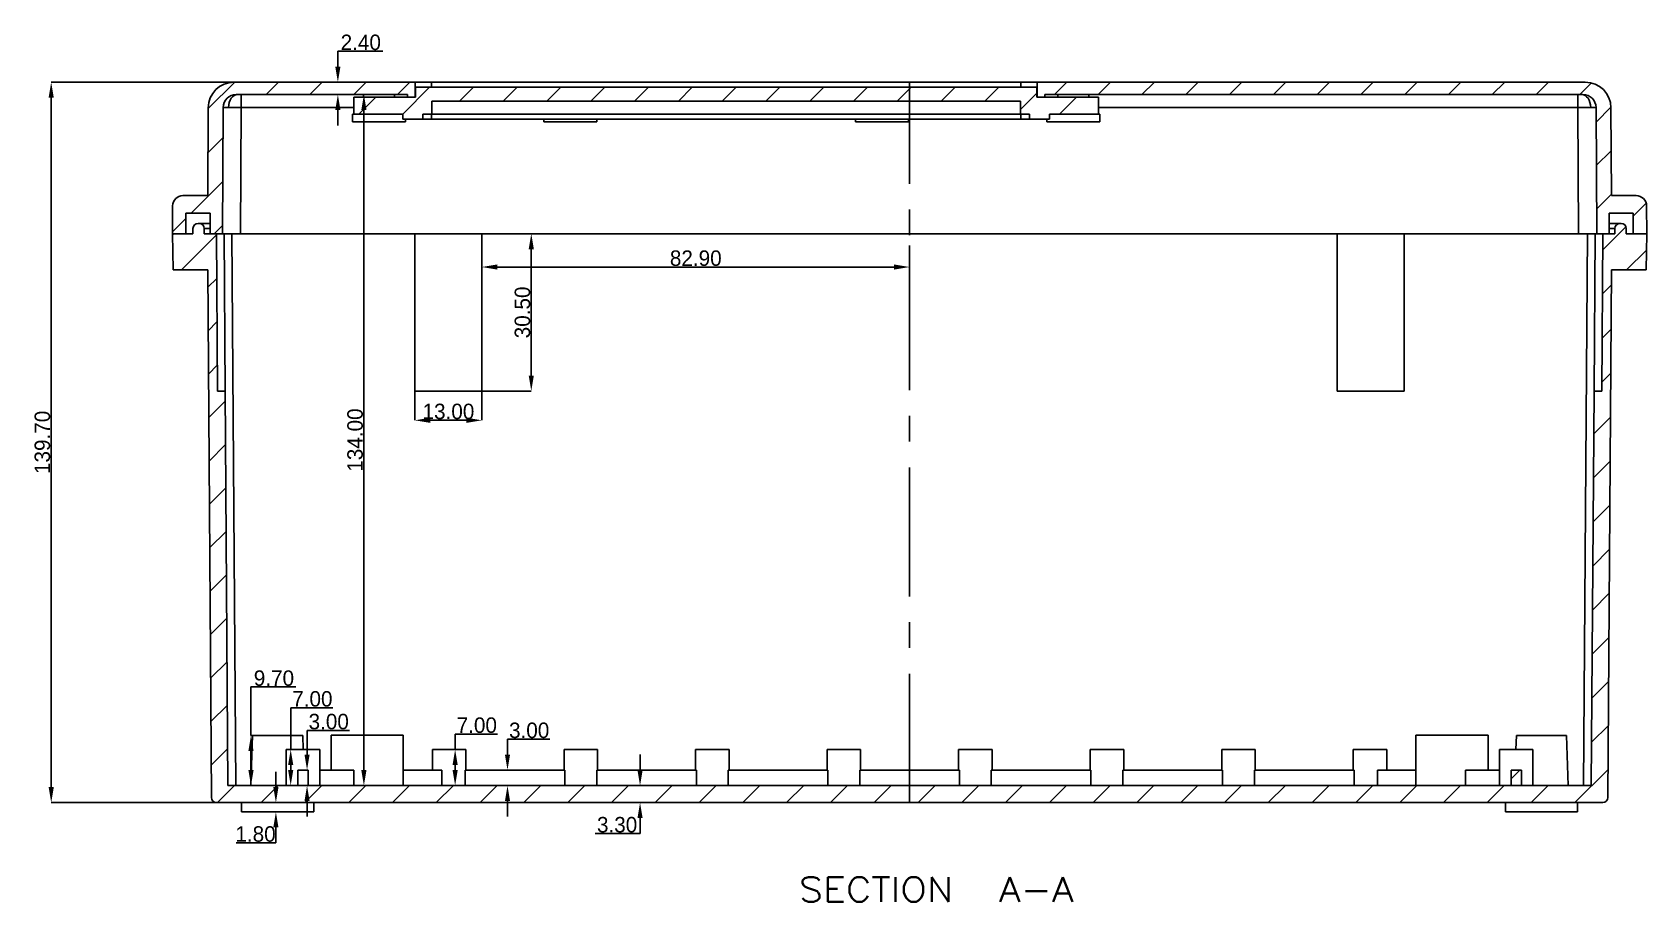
# Model space of a CAD drawing. Header units: inches. Extents: x 231 to 1236, y 43 to 508.
# Drawn here: x 553.6 to 866.6, y 72.8 to 241.4 of the extents above; entities that cross this region are included whole.
import ezdxf

# ---------------------------------------------------------------- set-up
doc = ezdxf.new("R2010")
doc.units = ezdxf.units.IN
doc.header["$MEASUREMENT"] = 0
doc.linetypes.add('CENTER', pattern=[2, 1.25, -0.25, 0.25, -0.25])
for name, color, linetype in [('1', 7, 'Continuous'), ('图层1', 10, 'CENTER'), ('尺寸线', 80, 'Continuous')]:
    doc.layers.add(name, color=color, linetype=linetype)
doc.styles.add('blockfont', font='simplex.shx', dxfattribs={"bigfont": 'bigfont'})
doc.dimstyles.get("Standard").update_dxf_attribs({"dimtxt": 3, "dimasz": 3, "dimexe": 0, "dimexo": 0, "dimgap": 0.2, "dimtad": 1, "dimtoh": 1, "dimzin": 0, "dimdsep": 46, "dimtxsty": 'Standard', "dimcen": 0, "dimadec": 0, "dimazin": 0, "dimtfac": 1, "dimtofl": 0, "dimtmove": 0, "dimatfit": 3, "dimfxl": 1, "dimtolj": 1, "dimtzin": 0, "dimarcsym": 2})

# ---------------------------------------------------------------- blocks, each defined once
blk = doc.blocks.new('*D18')
at = {"layer": 'Defpoints', "color": 0}
for p in [(598.53, 231.71), (557.31, 92.01), (596.8, 92.01)]:
    blk.add_point(p, dxfattribs=at)
at = {"layer": '尺寸线', "color": 0, "lineweight": -2}
for p, q in [((598.53, 231.71), (557.31, 231.71)), ((557.31, 228.71), (557.31, 95.01)), ((596.8, 92.01), (557.31, 92.01))]:
    blk.add_line(p, q, dxfattribs=at)
at = {"layer": '尺寸线', "color": 0}
for points in [[(556.81, 228.71), (557.81, 228.71), (557.31, 231.71)], [(556.81, 95.01), (557.81, 95.01), (557.31, 92.01)]]:
    blk.add_solid(points, dxfattribs=at)
at = {"layer": '尺寸线', "color": 0, "insert": (555.61, 161.86), "char_height": 3, "attachment_point": 5, "rotation": 90}
blk.add_mtext('\\A1;139.70', dxfattribs=at)
blk = doc.blocks.new('*D19')
at = {"layer": 'Defpoints', "color": 0}
for p in [(601.1, 92.01), (600.87, 90.21), (601.1, 90.21)]:
    blk.add_point(p, dxfattribs=at)
at = {"layer": '尺寸线', "color": 0, "lineweight": -2}
for p, q in [((600.87, 95.01), (600.87, 98.01)), ((601.1, 92.01), (600.87, 92.01)), ((601.1, 90.21), (600.87, 90.21)), ((600.87, 87.21), (600.87, 84.21)), ((600.87, 84.21), (593.17, 84.21))]:
    blk.add_line(p, q, dxfattribs=at)
at = {"layer": '尺寸线', "color": 0}
for points in [[(600.37, 95.01), (601.37, 95.01), (600.87, 92.01)], [(600.37, 87.21), (601.37, 87.21), (600.87, 90.21)]]:
    blk.add_solid(points, dxfattribs=at)
at = {"layer": '尺寸线', "color": 0, "insert": (596.92, 85.91), "char_height": 3, "attachment_point": 5}
blk.add_mtext('\\A1;1.80', dxfattribs=at)
blk = doc.blocks.new('*D20')
at = {"layer": 'Defpoints', "color": 0}
for p in [(596.04, 105.01), (598.35, 105.01), (598.35, 95.31)]:
    blk.add_point(p, dxfattribs=at)
at = {"layer": '尺寸线', "color": 0, "lineweight": -2}
for p, q in [((596.04, 105.01), (596.04, 114.43)), ((596.04, 114.43), (604.74, 114.43)), ((598.35, 105.01), (596.04, 105.01)), ((596.04, 98.31), (596.04, 102.01)), ((598.35, 95.31), (596.04, 95.31))]:
    blk.add_line(p, q, dxfattribs=at)
at = {"layer": '尺寸线', "color": 0}
for points in [[(595.54, 102.01), (596.54, 102.01), (596.04, 105.01)], [(595.54, 98.31), (596.54, 98.31), (596.04, 95.31)]]:
    blk.add_solid(points, dxfattribs=at)
at = {"layer": '尺寸线', "color": 0, "insert": (600.49, 116.13), "char_height": 3, "attachment_point": 5}
blk.add_mtext('\\A1;9.70', dxfattribs=at)
blk = doc.blocks.new('*D21')
at = {"layer": 'Defpoints', "color": 0}
for p in [(603.74, 102.31), (604.03, 102.31), (604.03, 95.31)]:
    blk.add_point(p, dxfattribs=at)
at = {"layer": '尺寸线', "color": 0, "lineweight": -2}
for p, q in [((603.74, 102.31), (603.74, 110.41)), ((603.74, 110.41), (611.94, 110.41)), ((604.03, 102.31), (603.74, 102.31)), ((603.74, 98.31), (603.74, 99.31)), ((604.03, 95.31), (603.74, 95.31))]:
    blk.add_line(p, q, dxfattribs=at)
at = {"layer": '尺寸线', "color": 0}
for points in [[(603.24, 99.31), (604.24, 99.31), (603.74, 102.31)], [(603.24, 98.31), (604.24, 98.31), (603.74, 95.31)]]:
    blk.add_solid(points, dxfattribs=at)
at = {"layer": '尺寸线', "color": 0, "insert": (607.94, 112.11), "char_height": 3, "attachment_point": 5}
blk.add_mtext('\\A1;7.00', dxfattribs=at)
blk = doc.blocks.new('*D22')
at = {"layer": 'Defpoints', "color": 0}
for p in [(606.12, 98.31), (606.91, 98.31), (606.12, 95.31)]:
    blk.add_point(p, dxfattribs=at)
at = {"layer": '尺寸线', "color": 0, "lineweight": -2}
for p, q in [((606.91, 101.31), (606.91, 106.01)), ((606.91, 106.01), (615.11, 106.01)), ((606.12, 98.31), (606.91, 98.31)), ((606.12, 95.31), (606.91, 95.31)), ((606.91, 92.31), (606.91, 89.31))]:
    blk.add_line(p, q, dxfattribs=at)
at = {"layer": '尺寸线', "color": 0}
for points in [[(606.41, 101.31), (607.41, 101.31), (606.91, 98.31)], [(606.41, 92.31), (607.41, 92.31), (606.91, 95.31)]]:
    blk.add_solid(points, dxfattribs=at)
at = {"layer": '尺寸线', "color": 0, "insert": (611.11, 107.71), "char_height": 3, "attachment_point": 5}
blk.add_mtext('\\A1;3.00', dxfattribs=at)
blk = doc.blocks.new('*D24')
at = {"layer": 'Defpoints', "color": 0}
for p in [(645.77, 98.31), (646.5, 98.31), (646.5, 95.31)]:
    blk.add_point(p, dxfattribs=at)
at = {"layer": '尺寸线', "color": 0, "lineweight": -2}
for p, q in [((645.77, 101.31), (645.77, 104.31)), ((645.77, 104.31), (653.97, 104.31)), ((646.5, 98.31), (645.77, 98.31)), ((646.5, 95.31), (645.77, 95.31)), ((645.77, 92.31), (645.77, 89.31))]:
    blk.add_line(p, q, dxfattribs=at)
at = {"layer": '尺寸线', "color": 0}
for points in [[(645.27, 101.31), (646.27, 101.31), (645.77, 98.31)], [(645.27, 92.31), (646.27, 92.31), (645.77, 95.31)]]:
    blk.add_solid(points, dxfattribs=at)
at = {"layer": '尺寸线', "color": 0, "insert": (649.97, 106.01), "char_height": 3, "attachment_point": 5}
blk.add_mtext('\\A1;3.00', dxfattribs=at)
blk = doc.blocks.new('*D25')
at = {"layer": 'Defpoints', "color": 0}
for p in [(635.27, 102.31), (635.62, 102.31), (635.27, 95.31)]:
    blk.add_point(p, dxfattribs=at)
at = {"layer": '尺寸线', "color": 0, "lineweight": -2}
for p, q in [((635.62, 102.31), (635.62, 105.31)), ((635.62, 105.31), (643.82, 105.31)), ((635.27, 102.31), (635.62, 102.31)), ((635.62, 98.31), (635.62, 99.31)), ((635.27, 95.31), (635.62, 95.31))]:
    blk.add_line(p, q, dxfattribs=at)
at = {"layer": '尺寸线', "color": 0}
for points in [[(635.12, 99.31), (636.12, 99.31), (635.62, 102.31)], [(635.12, 98.31), (636.12, 98.31), (635.62, 95.31)]]:
    blk.add_solid(points, dxfattribs=at)
at = {"layer": '尺寸线', "color": 0, "insert": (639.82, 107.01), "char_height": 3, "attachment_point": 5}
blk.add_mtext('\\A1;7.00', dxfattribs=at)
blk = doc.blocks.new('*D57')
at = {"layer": 'Defpoints', "color": 0}
for p in [(634.33, 202.31), (634.32, 171.81), (650.38, 171.81)]:
    blk.add_point(p, dxfattribs=at)
at = {"layer": '尺寸线', "color": 0, "lineweight": -2}
for p, q in [((634.33, 202.31), (650.38, 202.31)), ((650.38, 199.31), (650.38, 174.81)), ((634.32, 171.81), (650.38, 171.81))]:
    blk.add_line(p, q, dxfattribs=at)
at = {"layer": '尺寸线', "color": 0}
for points in [[(649.88, 199.31), (650.88, 199.31), (650.38, 202.31)], [(649.88, 174.81), (650.88, 174.81), (650.38, 171.81)]]:
    blk.add_solid(points, dxfattribs=at)
at = {"layer": '尺寸线', "color": 0, "insert": (648.68, 187.06), "char_height": 3, "attachment_point": 5, "rotation": 90}
blk.add_mtext('\\A1;30.50', dxfattribs=at)
blk = doc.blocks.new('*D58')
at = {"layer": 'Defpoints', "color": 0}
for p in [(627.82, 171.81), (640.82, 171.81), (640.82, 166.14)]:
    blk.add_point(p, dxfattribs=at)
at = {"layer": '尺寸线', "color": 0, "lineweight": -2}
for p, q in [((627.82, 171.81), (627.82, 166.14)), ((640.82, 171.81), (640.82, 166.14)), ((630.82, 166.14), (637.82, 166.14))]:
    blk.add_line(p, q, dxfattribs=at)
at = {"layer": '尺寸线', "color": 0}
for points in [[(630.82, 166.64), (630.82, 165.64), (627.82, 166.14)], [(637.82, 166.64), (637.82, 165.64), (640.82, 166.14)]]:
    blk.add_solid(points, dxfattribs=at)
at = {"layer": '尺寸线', "color": 0, "insert": (634.32, 167.84), "char_height": 3, "attachment_point": 5}
blk.add_mtext('\\A1;13.00', dxfattribs=at)
blk = doc.blocks.new('*D59')
at = {"layer": 'Defpoints', "color": 0}
for p in [(640.82, 200.01), (723.72, 200.01), (723.72, 195.86)]:
    blk.add_point(p, dxfattribs=at)
at = {"layer": '尺寸线', "color": 0, "lineweight": -2}
for p, q in [((640.82, 200.01), (640.82, 195.86)), ((723.72, 200.01), (723.72, 195.86)), ((643.82, 195.86), (720.72, 195.86))]:
    blk.add_line(p, q, dxfattribs=at)
at = {"layer": '尺寸线', "color": 0}
for points in [[(643.82, 196.36), (643.82, 195.36), (640.82, 195.86)], [(720.72, 196.36), (720.72, 195.36), (723.72, 195.86)]]:
    blk.add_solid(points, dxfattribs=at)
at = {"layer": '尺寸线', "color": 0, "insert": (682.27, 197.56), "char_height": 3, "attachment_point": 5}
blk.add_mtext('\\A1;82.90', dxfattribs=at)
blk = doc.blocks.new('*D62')
at = {"layer": 'Defpoints', "color": 0}
for p in [(605.14, 229.31), (617.93, 95.31), (621.59, 95.31)]:
    blk.add_point(p, dxfattribs=at)
at = {"layer": '尺寸线', "color": 0, "lineweight": -2}
for p, q in [((605.14, 229.31), (617.93, 229.31)), ((617.93, 226.31), (617.93, 98.31)), ((621.59, 95.31), (617.93, 95.31))]:
    blk.add_line(p, q, dxfattribs=at)
at = {"layer": '尺寸线', "color": 0}
for points in [[(617.43, 226.31), (618.43, 226.31), (617.93, 229.31)], [(617.43, 98.31), (618.43, 98.31), (617.93, 95.31)]]:
    blk.add_solid(points, dxfattribs=at)
at = {"layer": '尺寸线', "color": 0, "insert": (616.23, 162.31), "char_height": 3, "attachment_point": 5, "rotation": 90}
blk.add_mtext('\\A1;134.00', dxfattribs=at)
blk = doc.blocks.new('*D63')
at = {"layer": 'Defpoints', "color": 0}
for p in [(612.58, 231.71), (612.88, 231.71), (612.58, 229.31)]:
    blk.add_point(p, dxfattribs=at)
at = {"layer": '尺寸线', "color": 0, "lineweight": -2}
for p, q in [((612.88, 234.71), (612.88, 237.71)), ((612.88, 237.71), (621.58, 237.71)), ((612.58, 231.71), (612.88, 231.71)), ((612.58, 229.31), (612.88, 229.31)), ((612.88, 226.31), (612.88, 223.31))]:
    blk.add_line(p, q, dxfattribs=at)
at = {"layer": '尺寸线', "color": 0}
for points in [[(612.38, 234.71), (613.38, 234.71), (612.88, 231.71)], [(612.38, 226.31), (613.38, 226.31), (612.88, 229.31)]]:
    blk.add_solid(points, dxfattribs=at)
at = {"layer": '尺寸线', "color": 0, "insert": (617.33, 239.41), "char_height": 3, "attachment_point": 5}
blk.add_mtext('\\A1;2.40', dxfattribs=at)
blk = doc.blocks.new('*D64')
at = {"layer": 'Defpoints', "color": 0}
for p in [(672.28, 95.31), (671.47, 92.01), (672.28, 92.01)]:
    blk.add_point(p, dxfattribs=at)
at = {"layer": '尺寸线', "color": 0, "lineweight": -2}
for p, q in [((671.47, 98.31), (671.47, 101.31)), ((672.28, 95.31), (671.47, 95.31)), ((672.28, 92.01), (671.47, 92.01)), ((671.47, 89.01), (671.47, 86.01)), ((671.47, 86.01), (662.77, 86.01))]:
    blk.add_line(p, q, dxfattribs=at)
at = {"layer": '尺寸线', "color": 0}
for points in [[(670.97, 98.31), (671.97, 98.31), (671.47, 95.31)], [(670.97, 89.01), (671.97, 89.01), (671.47, 92.01)]]:
    blk.add_solid(points, dxfattribs=at)
at = {"layer": '尺寸线', "color": 0, "insert": (667.02, 87.71), "char_height": 3, "attachment_point": 5}
blk.add_mtext('\\A1;3.30', dxfattribs=at)

msp = doc.modelspace()

# ---------------------------------------------------------------- linework, layer by layer
at = {"color": 0}
for p, q in [((587.751, 226.572), (592.892, 231.708)), ((598.98, 229.308), (601.382, 231.708)), ((607.469, 229.308), (609.872, 231.708)), ((615.959, 229.308), (618.361, 231.708)), ((624.448, 229.308), (626.851, 231.708)), ((751.791, 229.308), (754.194, 231.708)), ((760.281, 229.308), (762.683, 231.708)), ((768.77, 229.308), (771.173, 231.708)), ((777.26, 229.308), (779.662, 231.708)), ((785.749, 229.308), (788.152, 231.708)), ((794.239, 229.308), (796.641, 231.708)), ((802.728, 229.308), (805.131, 231.708)), ((811.218, 229.308), (813.62, 231.708)), ((819.707, 229.308), (822.11, 231.708)), ((828.197, 229.308), (830.599, 231.708)), ((836.686, 229.308), (839.089, 231.708)), ((845.176, 229.308), (847.578, 231.708)), ((616.964, 225.508), (620.267, 228.808)), ((616.964, 225.508), (620.267, 228.808)), ((625.454, 225.508), (630.659, 230.708)), ((625.454, 225.508), (630.659, 230.708)), ((636.446, 228.008), (639.148, 230.708)), ((636.446, 228.008), (639.148, 230.708)), ((644.935, 228.008), (647.638, 230.708)), ((644.935, 228.008), (647.638, 230.708)), ((653.425, 228.008), (656.127, 230.708)), ((653.425, 228.008), (656.127, 230.708)), ((661.914, 228.008), (664.617, 230.708)), ((661.914, 228.008), (664.617, 230.708)), ((670.404, 228.008), (673.106, 230.708)), ((670.404, 228.008), (673.106, 230.708)), ((678.893, 228.008), (681.596, 230.708)), ((678.893, 228.008), (681.596, 230.708)), ((687.383, 228.008), (690.085, 230.708)), ((687.383, 228.008), (690.085, 230.708)), ((695.872, 228.008), (698.575, 230.708)), ((695.872, 228.008), (698.575, 230.708)), ((704.362, 228.008), (707.065, 230.708)), ((704.362, 228.008), (707.065, 230.708)), ((712.851, 228.008), (715.554, 230.708)), ((712.851, 228.008), (715.554, 230.708)), ((721.341, 228.008), (724.044, 230.708)), ((721.341, 228.008), (724.044, 230.708)), ((729.83, 228.008), (732.533, 230.708)), ((729.83, 228.008), (732.533, 230.708)), ((738.32, 228.008), (741.023, 230.708)), ((738.32, 228.008), (741.023, 230.708)), ((745.213, 226.413), (748.363, 229.56)), ((745.213, 226.413), (748.363, 229.56)), ((752.796, 225.508), (756.1, 228.808)), ((752.796, 225.508), (756.1, 228.808)), ((853.665, 229.308), (855.917, 231.557)), ((856.811, 223.969), (859.694, 226.85)), ((587.707, 218.047), (590.622, 220.959)), ((856.855, 215.533), (859.74, 218.415)), ((584.446, 206.308), (590.577, 212.433)), ((856.899, 207.096), (859.784, 209.978)), ((864.024, 205.733), (866.526, 208.232)), ((580.826, 202.692), (583.424, 205.287)), ((588.932, 202.308), (590.533, 203.908)), ((858.099, 199.179), (862.572, 203.648)), ((858.099, 199.179), (862.572, 203.648)), ((580.829, 202.06), (581.077, 202.308)), ((580.829, 202.06), (581.077, 202.308)), ((582.56, 195.308), (589.329, 202.071)), ((582.56, 195.308), (589.329, 202.071)), ((862.714, 195.308), (866.569, 199.16)), ((862.714, 195.308), (866.569, 199.16)), ((587.67, 191.932), (589.388, 193.649)), ((587.67, 191.932), (589.388, 193.649)), ((858.039, 190.638), (859.782, 192.379)), ((858.039, 190.638), (859.782, 192.379)), ((587.729, 183.51), (589.447, 185.227)), ((587.729, 183.51), (589.447, 185.227)), ((857.98, 182.098), (859.722, 183.838)), ((857.98, 182.098), (859.722, 183.838)), ((587.788, 175.088), (589.506, 176.804)), ((587.788, 175.088), (589.506, 176.804)), ((857.92, 173.557), (859.662, 175.298)), ((857.92, 173.557), (859.662, 175.298)), ((587.846, 166.666), (591.054, 169.87)), ((587.846, 166.666), (591.054, 169.87)), ((856.35, 163.507), (859.603, 166.757)), ((856.35, 163.507), (859.603, 166.757)), ((587.905, 158.243), (591.113, 161.448)), ((587.905, 158.243), (591.113, 161.448)), ((856.29, 154.967), (859.543, 158.216)), ((856.29, 154.967), (859.543, 158.216)), ((587.964, 149.821), (591.172, 153.025)), ((587.964, 149.821), (591.172, 153.025)), ((856.231, 146.426), (859.484, 149.676)), ((856.231, 146.426), (859.484, 149.676)), ((588.023, 141.399), (591.231, 144.603)), ((588.023, 141.399), (591.231, 144.603)), ((856.171, 137.886), (859.424, 141.135)), ((856.171, 137.886), (859.424, 141.135)), ((588.082, 132.976), (591.289, 136.181)), ((588.082, 132.976), (591.289, 136.181)), ((856.112, 129.345), (859.364, 132.595)), ((856.112, 129.345), (859.364, 132.595)), ((588.14, 124.554), (591.348, 127.759)), ((588.14, 124.554), (591.348, 127.759)), ((856.052, 120.804), (859.305, 124.054)), ((856.052, 120.804), (859.305, 124.054)), ((588.199, 116.132), (591.407, 119.336)), ((588.199, 116.132), (591.407, 119.336)), ((855.992, 112.264), (859.245, 115.513)), ((855.992, 112.264), (859.245, 115.513)), ((588.258, 107.709), (591.466, 110.914)), ((588.258, 107.709), (591.466, 110.914)), ((855.933, 103.723), (859.185, 106.973)), ((855.933, 103.723), (859.185, 106.973)), ((588.317, 99.287), (591.525, 102.492)), ((588.317, 99.287), (591.525, 102.492)), ((840.324, 96.611), (842.023, 98.308)), ((852.695, 92.008), (859.126, 98.432)), ((852.695, 92.008), (859.126, 98.432)), ((589.52, 92.008), (592.823, 95.308)), ((589.52, 92.008), (592.823, 95.308)), ((598.01, 92.008), (601.313, 95.308)), ((598.01, 92.008), (601.313, 95.308)), ((606.499, 92.008), (609.802, 95.308)), ((606.499, 92.008), (609.802, 95.308)), ((614.989, 92.008), (618.292, 95.308)), ((614.989, 92.008), (618.292, 95.308)), ((623.478, 92.008), (626.782, 95.308)), ((623.478, 92.008), (626.782, 95.308)), ((631.968, 92.008), (635.271, 95.308)), ((631.968, 92.008), (635.271, 95.308)), ((640.457, 92.008), (643.761, 95.308)), ((640.457, 92.008), (643.761, 95.308)), ((648.947, 92.008), (652.25, 95.308)), ((648.947, 92.008), (652.25, 95.308)), ((657.436, 92.008), (660.74, 95.308)), ((657.436, 92.008), (660.74, 95.308)), ((665.926, 92.008), (669.229, 95.308)), ((665.926, 92.008), (669.229, 95.308)), ((674.415, 92.008), (677.719, 95.308)), ((674.415, 92.008), (677.719, 95.308)), ((682.905, 92.008), (686.208, 95.308)), ((682.905, 92.008), (686.208, 95.308)), ((691.394, 92.008), (694.698, 95.308)), ((691.394, 92.008), (694.698, 95.308)), ((699.884, 92.008), (703.187, 95.308)), ((699.884, 92.008), (703.187, 95.308)), ((708.374, 92.008), (711.677, 95.308)), ((708.374, 92.008), (711.677, 95.308)), ((716.863, 92.008), (720.166, 95.308)), ((716.863, 92.008), (720.166, 95.308)), ((725.353, 92.008), (728.656, 95.308)), ((725.353, 92.008), (728.656, 95.308)), ((733.842, 92.008), (737.145, 95.308)), ((733.842, 92.008), (737.145, 95.308)), ((742.332, 92.008), (745.635, 95.308)), ((742.332, 92.008), (745.635, 95.308)), ((750.821, 92.008), (754.124, 95.308)), ((750.821, 92.008), (754.124, 95.308)), ((759.311, 92.008), (762.614, 95.308)), ((759.311, 92.008), (762.614, 95.308)), ((767.8, 92.008), (771.104, 95.308)), ((767.8, 92.008), (771.104, 95.308)), ((776.29, 92.008), (779.593, 95.308)), ((776.29, 92.008), (779.593, 95.308)), ((784.779, 92.008), (788.083, 95.308)), ((784.779, 92.008), (788.083, 95.308)), ((793.269, 92.008), (796.572, 95.308)), ((793.269, 92.008), (796.572, 95.308)), ((801.758, 92.008), (805.062, 95.308)), ((801.758, 92.008), (805.062, 95.308)), ((810.248, 92.008), (813.551, 95.308)), ((810.248, 92.008), (813.551, 95.308)), ((818.737, 92.008), (822.041, 95.308)), ((818.737, 92.008), (822.041, 95.308)), ((827.227, 92.008), (830.53, 95.308)), ((827.227, 92.008), (830.53, 95.308)), ((835.716, 92.008), (839.02, 95.308)), ((835.716, 92.008), (839.02, 95.308)), ((844.206, 92.008), (847.509, 95.308)), ((844.206, 92.008), (847.509, 95.308))]:
    msp.add_line(p, q, dxfattribs=at)
at = {"layer": '1', "color": 0}
for p, q in [((592.752, 231.708), (627.863, 231.708)), ((627.863, 231.708), (627.863, 228.808)), ((627.863, 231.708), (631.063, 231.708)), ((631.063, 231.708), (631.063, 230.708)), ((745.263, 231.708), (631.063, 231.708)), ((745.263, 230.708), (745.263, 231.708)), ((748.463, 231.708), (745.263, 231.708)), ((748.463, 231.708), (854.696, 231.708)), ((748.463, 228.808), (748.463, 231.708)), ((593.183, 229.308), (626.363, 229.308)), ((594.153, 229.308), (594.153, 226.791)), ((615.963, 228.808), (627.963, 228.808)), ((615.963, 225.508), (615.963, 228.808)), ((615.963, 228.808), (627.963, 228.808)), ((615.963, 225.508), (615.963, 228.808)), ((617.863, 228.808), (617.863, 229.308)), ((623.863, 228.808), (623.863, 229.308)), ((626.363, 228.808), (626.363, 229.308)), ((626.363, 228.808), (627.863, 228.808)), ((627.963, 230.708), (627.963, 228.808)), ((627.963, 230.708), (748.363, 230.708)), ((627.963, 230.708), (748.363, 230.708)), ((627.963, 230.708), (627.963, 228.808)), ((748.363, 228.808), (748.363, 230.708)), ((748.363, 228.808), (748.363, 230.708)), ((748.363, 228.808), (760.363, 228.808)), ((748.363, 228.808), (760.363, 228.808)), ((748.463, 228.808), (749.963, 228.808)), ((749.963, 229.308), (854.266, 229.308)), ((749.963, 229.308), (749.963, 228.808)), ((752.463, 228.808), (752.463, 229.308)), ((758.463, 228.808), (758.463, 229.308)), ((760.363, 228.808), (760.363, 225.508)), ((760.363, 228.808), (760.363, 225.508)), ((853.296, 229.308), (853.296, 226.791)), ((587.752, 226.734), (587.663, 209.708)), ((590.653, 226.791), (590.524, 202.308)), ((594.153, 226.791), (594.024, 202.308)), ((615.965, 226.791), (594.153, 226.791)), ((615.713, 224.008), (615.713, 225.508)), ((615.713, 225.508), (615.963, 225.508)), ((615.713, 224.008), (615.713, 225.508)), ((615.713, 225.508), (615.963, 225.508)), ((615.963, 225.508), (625.463, 225.508)), ((615.963, 225.508), (625.463, 225.508)), ((625.463, 224.508), (625.463, 225.508)), ((625.463, 224.508), (625.463, 225.508)), ((629.363, 224.508), (629.363, 225.508)), ((629.363, 225.508), (631.113, 225.508)), ((629.363, 224.508), (629.363, 225.508)), ((629.363, 225.508), (631.113, 225.508)), ((631.063, 224.508), (631.063, 225.508)), ((631.063, 224.508), (631.063, 225.508)), ((631.113, 228.008), (631.113, 225.508)), ((631.113, 228.008), (745.213, 228.008)), ((631.113, 228.008), (631.113, 225.508)), ((631.113, 228.008), (745.213, 228.008)), ((631.113, 225.508), (745.213, 225.508)), ((631.113, 225.508), (745.213, 225.508)), ((745.213, 225.508), (745.213, 228.008)), ((745.213, 225.508), (745.213, 228.008)), ((745.213, 225.508), (746.963, 225.508)), ((745.213, 225.508), (746.963, 225.508)), ((745.263, 224.508), (745.263, 225.508)), ((745.263, 224.508), (745.263, 225.508)), ((746.963, 225.508), (746.963, 224.508)), ((746.963, 225.508), (746.963, 224.508)), ((750.863, 225.508), (750.863, 224.508)), ((750.863, 225.508), (760.363, 225.508)), ((750.863, 225.508), (750.863, 224.508)), ((750.863, 225.508), (760.363, 225.508)), ((853.296, 226.791), (760.361, 226.791)), ((760.613, 225.508), (760.363, 225.508)), ((760.613, 225.508), (760.363, 225.508)), ((760.613, 224.008), (760.613, 225.508)), ((760.613, 224.008), (760.613, 225.508)), ((853.424, 202.308), (853.296, 226.791)), ((856.924, 202.308), (856.796, 226.791)), ((859.786, 209.708), (859.696, 226.734)), ((626.013, 224.008), (615.713, 224.008)), ((626.013, 224.008), (615.713, 224.008)), ((625.463, 224.508), (629.363, 224.508)), ((625.463, 224.508), (629.363, 224.508)), ((626.013, 224.008), (626.013, 224.508)), ((626.013, 224.008), (626.013, 224.508)), ((629.363, 224.508), (631.063, 224.508)), ((629.363, 224.508), (631.063, 224.508)), ((631.063, 224.508), (745.263, 224.508)), ((631.063, 224.508), (745.263, 224.508)), ((652.813, 224.008), (652.813, 224.508)), ((652.813, 224.008), (652.813, 224.508)), ((663.113, 224.008), (652.813, 224.008)), ((663.113, 224.008), (652.813, 224.008)), ((663.113, 224.008), (663.113, 224.508)), ((663.113, 224.008), (663.113, 224.508)), ((713.213, 224.008), (713.213, 224.508)), ((713.213, 224.008), (713.213, 224.508)), ((723.513, 224.008), (713.213, 224.008)), ((723.513, 224.008), (713.213, 224.008)), ((723.513, 224.008), (723.513, 224.508)), ((723.513, 224.008), (723.513, 224.508)), ((746.963, 224.508), (745.263, 224.508)), ((746.963, 224.508), (745.263, 224.508)), ((746.963, 224.508), (750.863, 224.508)), ((746.963, 224.508), (750.863, 224.508)), ((750.313, 224.008), (750.313, 224.508)), ((750.313, 224.008), (750.313, 224.508)), ((760.613, 224.008), (750.313, 224.008)), ((760.613, 224.008), (750.313, 224.008)), ((587.663, 209.708), (582.853, 209.708)), ((864.596, 209.708), (859.786, 209.708)), ((580.853, 207.719), (580.824, 202.308)), ((866.624, 202.308), (866.596, 207.719)), ((583.424, 206.308), (583.424, 202.308)), ((588.124, 206.308), (583.424, 206.308)), ((585.789, 204.308), (585.989, 204.308)), ((585.789, 204.308), (585.989, 204.308)), ((588.124, 206.308), (588.124, 202.308)), ((859.324, 202.308), (859.324, 206.308)), ((864.024, 206.308), (859.324, 206.308)), ((861.459, 204.308), (861.659, 204.308)), ((861.459, 204.308), (861.659, 204.308)), ((864.024, 202.308), (864.024, 206.308)), ((583.424, 202.308), (580.824, 202.308)), ((580.824, 202.308), (580.947, 195.308)), ((584.789, 202.308), (580.824, 202.308)), ((580.824, 202.308), (580.947, 195.308)), ((584.789, 202.308), (580.824, 202.308)), ((584.789, 203.308), (584.789, 202.308)), ((584.789, 203.308), (584.789, 202.308)), ((586.989, 203.308), (586.989, 202.308)), ((586.989, 203.308), (586.989, 202.308)), ((586.989, 202.308), (589.328, 202.308)), ((586.989, 202.308), (589.328, 202.308)), ((590.524, 202.308), (588.124, 202.308)), ((589.328, 202.308), (589.541, 171.808)), ((589.328, 202.308), (589.541, 171.808)), ((590.828, 202.308), (590.524, 202.308)), ((590.828, 202.308), (590.524, 202.308)), ((590.828, 202.308), (591.041, 171.808)), ((594.024, 202.308), (590.828, 202.308)), ((590.828, 202.308), (591.041, 171.808)), ((592.328, 202.308), (593.075, 95.308)), ((592.328, 202.308), (593.075, 95.308)), ((592.599, 202.308), (627.824, 202.308)), ((592.599, 202.308), (627.824, 202.308)), ((627.824, 202.308), (627.824, 171.808)), ((627.824, 202.308), (627.824, 171.808)), ((627.827, 202.308), (640.826, 202.308)), ((640.824, 171.808), (640.824, 202.308)), ((640.824, 202.308), (806.624, 202.308)), ((640.824, 171.808), (640.824, 202.308)), ((640.824, 202.308), (806.624, 202.308)), ((806.623, 202.308), (819.621, 202.308)), ((806.624, 202.308), (806.624, 171.808)), ((806.624, 202.308), (806.624, 171.808)), ((819.624, 171.808), (819.624, 202.308)), ((819.624, 202.308), (854.849, 202.308)), ((819.624, 171.808), (819.624, 202.308)), ((819.624, 202.308), (854.849, 202.308)), ((856.621, 202.308), (853.424, 202.308)), ((854.374, 95.308), (855.121, 202.308)), ((854.374, 95.308), (855.121, 202.308)), ((856.408, 171.808), (856.621, 202.308)), ((856.408, 171.808), (856.621, 202.308)), ((856.924, 202.308), (856.621, 202.308)), ((856.924, 202.308), (856.621, 202.308)), ((859.324, 202.308), (856.924, 202.308)), ((857.908, 171.808), (858.121, 202.308)), ((857.908, 171.808), (858.121, 202.308)), ((858.121, 202.308), (860.459, 202.308)), ((858.121, 202.308), (860.459, 202.308)), ((860.459, 202.308), (860.459, 203.308)), ((860.459, 202.308), (860.459, 203.308)), ((862.659, 202.308), (862.659, 203.308)), ((862.659, 202.308), (862.659, 203.308)), ((866.624, 202.308), (862.659, 202.308)), ((866.624, 202.308), (862.659, 202.308)), ((866.624, 202.308), (864.024, 202.308)), ((866.502, 195.308), (866.624, 202.308)), ((866.502, 195.308), (866.624, 202.308)), ((580.947, 195.308), (587.647, 195.308)), ((580.947, 195.308), (587.647, 195.308)), ((587.647, 195.308), (588.361, 93.001)), ((587.647, 195.308), (588.361, 93.001)), ((859.088, 93.001), (859.802, 195.308)), ((859.088, 93.001), (859.802, 195.308)), ((859.802, 195.308), (866.502, 195.308)), ((859.802, 195.308), (866.502, 195.308)), ((591.041, 171.808), (589.541, 171.808)), ((591.041, 171.808), (589.541, 171.808)), ((591.041, 171.808), (591.575, 95.308)), ((591.041, 171.808), (591.575, 95.308)), ((627.824, 171.808), (640.824, 171.808)), ((627.824, 171.808), (640.824, 171.808)), ((806.624, 171.808), (819.624, 171.808)), ((806.624, 171.808), (819.624, 171.808)), ((855.874, 95.308), (856.408, 171.808)), ((855.874, 95.308), (856.408, 171.808)), ((857.908, 171.808), (856.408, 171.808)), ((857.908, 171.808), (856.408, 171.808)), ((596.363, 105.008), (596.024, 95.308)), ((596.363, 105.008), (596.024, 95.308)), ((596.363, 105.008), (606.086, 105.008)), ((596.363, 105.008), (606.086, 105.008)), ((606.086, 105.008), (606.18, 102.308)), ((606.086, 105.008), (606.18, 102.308)), ((611.574, 105.108), (611.574, 98.308)), ((611.574, 105.108), (625.574, 105.108)), ((611.574, 105.108), (611.574, 98.308)), ((611.574, 105.108), (625.574, 105.108)), ((625.574, 105.108), (625.574, 95.308)), ((625.574, 105.108), (625.574, 95.308)), ((821.874, 105.108), (821.874, 95.308)), ((821.874, 105.108), (835.874, 105.108)), ((821.874, 105.108), (821.874, 95.308)), ((821.874, 105.108), (835.874, 105.108)), ((835.874, 105.108), (835.874, 98.308)), ((835.874, 105.108), (835.874, 98.308)), ((841.363, 105.008), (841.269, 102.308)), ((841.363, 105.008), (841.269, 102.308)), ((841.363, 105.008), (851.086, 105.008)), ((841.363, 105.008), (851.086, 105.008)), ((851.086, 105.008), (851.424, 95.308)), ((851.086, 105.008), (851.424, 95.308)), ((602.874, 102.308), (602.874, 95.308)), ((602.874, 102.308), (609.374, 102.308)), ((602.874, 102.308), (602.874, 95.308)), ((602.874, 102.308), (609.374, 102.308)), ((609.374, 102.308), (609.374, 95.308)), ((609.374, 102.308), (609.374, 95.308)), ((631.224, 102.308), (631.224, 98.308)), ((631.224, 102.308), (637.724, 102.308)), ((631.224, 102.308), (631.224, 98.308)), ((631.224, 102.308), (637.724, 102.308)), ((637.724, 102.308), (637.724, 98.308)), ((637.724, 102.308), (637.724, 98.308)), ((656.724, 102.308), (656.724, 98.308)), ((656.724, 102.308), (663.224, 102.308)), ((656.724, 102.308), (656.724, 98.308)), ((656.724, 102.308), (663.224, 102.308)), ((663.224, 102.308), (663.224, 98.308)), ((663.224, 102.308), (663.224, 98.308)), ((682.224, 102.308), (682.224, 98.308)), ((682.224, 102.308), (688.724, 102.308)), ((682.224, 102.308), (682.224, 98.308)), ((682.224, 102.308), (688.724, 102.308)), ((688.724, 102.308), (688.724, 98.308)), ((688.724, 102.308), (688.724, 98.308)), ((707.724, 102.308), (707.724, 98.308)), ((707.724, 102.308), (714.224, 102.308)), ((707.724, 102.308), (707.724, 98.308)), ((707.724, 102.308), (714.224, 102.308)), ((714.224, 102.308), (714.224, 98.308)), ((714.224, 102.308), (714.224, 98.308)), ((733.224, 102.308), (733.224, 98.308)), ((733.224, 102.308), (739.724, 102.308)), ((733.224, 102.308), (733.224, 98.308)), ((733.224, 102.308), (739.724, 102.308)), ((739.724, 102.308), (739.724, 98.308)), ((739.724, 102.308), (739.724, 98.308)), ((758.724, 102.308), (758.724, 98.308)), ((758.724, 102.308), (765.224, 102.308)), ((758.724, 102.308), (758.724, 98.308)), ((758.724, 102.308), (765.224, 102.308)), ((765.224, 102.308), (765.224, 98.308)), ((765.224, 102.308), (765.224, 98.308)), ((784.224, 102.308), (784.224, 98.308)), ((784.224, 102.308), (790.724, 102.308)), ((784.224, 102.308), (784.224, 98.308)), ((784.224, 102.308), (790.724, 102.308)), ((790.724, 102.308), (790.724, 98.308)), ((790.724, 102.308), (790.724, 98.308)), ((809.724, 102.308), (809.724, 98.308)), ((809.724, 102.308), (816.224, 102.308)), ((809.724, 102.308), (809.724, 98.308)), ((809.724, 102.308), (816.224, 102.308)), ((816.224, 102.308), (816.224, 98.308)), ((816.224, 102.308), (816.224, 98.308)), ((838.074, 102.308), (838.074, 95.308)), ((838.074, 102.308), (844.574, 102.308)), ((838.074, 102.308), (838.074, 95.308)), ((838.074, 102.308), (844.574, 102.308)), ((844.574, 102.308), (844.574, 95.308)), ((844.574, 102.308), (844.574, 95.308)), ((605.124, 98.308), (607.124, 98.308)), ((605.124, 95.308), (605.124, 98.308)), ((607.124, 98.308), (607.124, 95.308)), ((609.374, 98.308), (615.955, 98.308)), ((615.955, 95.308), (615.955, 98.308)), ((625.574, 98.308), (633.026, 98.308)), ((633.026, 95.308), (633.026, 98.308)), ((637.567, 98.308), (637.567, 95.308)), ((637.567, 98.308), (656.882, 98.308)), ((656.882, 95.308), (656.882, 98.308)), ((663.067, 98.308), (663.067, 95.308)), ((663.067, 98.308), (682.382, 98.308)), ((682.382, 95.308), (682.382, 98.308)), ((688.567, 98.308), (688.567, 95.308)), ((688.567, 98.308), (707.882, 98.308)), ((707.882, 95.308), (707.882, 98.308)), ((714.067, 98.308), (714.067, 95.308)), ((714.067, 98.308), (733.382, 98.308)), ((733.382, 95.308), (733.382, 98.308)), ((739.567, 98.308), (739.567, 95.308)), ((739.567, 98.308), (758.882, 98.308)), ((758.882, 95.308), (758.882, 98.308)), ((765.067, 98.308), (765.067, 95.308)), ((765.067, 98.308), (784.382, 98.308)), ((784.382, 95.308), (784.382, 98.308)), ((790.567, 98.308), (790.567, 95.308)), ((790.567, 98.308), (809.882, 98.308)), ((809.882, 95.308), (809.882, 98.308)), ((814.422, 98.308), (814.422, 95.308)), ((814.422, 98.308), (821.874, 98.308)), ((831.494, 98.308), (831.494, 95.308)), ((831.494, 98.308), (838.074, 98.308)), ((842.324, 98.308), (840.324, 98.308)), ((840.324, 95.308), (840.324, 98.308)), ((842.324, 98.308), (842.324, 95.308)), ((591.575, 95.308), (605.124, 95.308)), ((591.575, 95.308), (855.874, 95.308)), ((607.124, 95.308), (840.324, 95.308)), ((842.324, 95.308), (855.874, 95.308)), ((589.361, 92.008), (858.088, 92.008)), ((589.361, 92.008), (858.088, 92.008)), ((594.224, 90.208), (594.224, 92.008)), ((594.224, 90.208), (594.224, 92.008)), ((608.224, 90.208), (608.224, 92.008)), ((608.224, 90.208), (608.224, 92.008)), ((839.224, 90.208), (839.224, 92.008)), ((839.224, 90.208), (839.224, 92.008)), ((853.224, 90.208), (853.224, 92.008)), ((853.224, 90.208), (853.224, 92.008)), ((608.224, 90.208), (594.224, 90.208)), ((608.224, 90.208), (594.224, 90.208)), ((853.224, 90.208), (839.224, 90.208)), ((853.224, 90.208), (839.224, 90.208))]:
    msp.add_line(p, q, dxfattribs=at)
for centre, radius, start, end in [((592.752, 226.708), 5, 90, 179.7), ((854.696, 226.708), 5, 0.3, 90), ((593.183, 226.778), 2.53, 90, 179.7), ((854.266, 226.778), 2.53, 0.3, 90), ((582.853, 207.708), 2, 90, 179.7), ((864.596, 207.708), 2, 0.3, 90), ((585.789, 203.308), 1, 90, 180), ((585.789, 203.308), 1, 90, 180), ((585.989, 203.308), 1, 0, 90), ((585.989, 203.308), 1, 0, 90), ((861.459, 203.308), 1, 90, 180), ((861.459, 203.308), 1, 90, 180), ((861.659, 203.308), 1, 0, 90), ((861.659, 203.308), 1, 0, 90), ((589.361, 93.008), 1, 180.4, 270), ((589.361, 93.008), 1, 180.4, 270), ((858.088, 93.008), 1, 270, 359.6), ((858.088, 93.008), 1, 270, 359.6)]:
    msp.add_arc(centre, radius, start, end, dxfattribs=at)
for centre, start_param, end_param in [((593.467, 226.778), 3.1415927, 4.7049842), ((853.982, 226.778), 1.5782011, 3.1415927)]:
    msp.add_ellipse(centre, major_axis=(0, -2.53), ratio=0.707107, start_param=start_param, end_param=end_param, dxfattribs=at)
for points, degree, knots in [([(591.678, 226.797), (591.486, 226.797), (591.095, 226.797), (590.728, 226.795), (590.678, 226.793), (590.653, 226.791)], 3, [0, 0, 0, 0, 0.3212241, 0.65456, 1, 1, 1, 1]), ([(594.153, 226.791), (594.121, 226.792), (594.059, 226.792), (593.966, 226.792), (593.874, 226.792), (593.782, 226.793), (593.69, 226.793), (593.599, 226.793), (593.509, 226.794), (593.42, 226.794), (593.331, 226.794), (593.243, 226.794), (593.157, 226.795), (593.071, 226.795), (592.986, 226.795), (592.902, 226.795), (592.819, 226.795), (592.738, 226.796), (592.657, 226.796), (592.578, 226.796), (592.5, 226.796), (592.424, 226.796), (592.349, 226.796), (592.275, 226.796), (592.202, 226.797), (592.131, 226.797), (592.062, 226.797), (591.994, 226.797), (591.928, 226.797), (591.863, 226.797), (591.799, 226.797), (591.738, 226.797), (591.698, 226.797), (591.678, 226.797)], 3, [0, 0, 0, 0, 0.0339687, 0.0678233, 0.1015639, 0.1351904, 0.1687029, 0.2021014, 0.2353858, 0.2685562, 0.3016125, 0.3345548, 0.3673831, 0.4000973, 0.4326975, 0.4651836, 0.4975557, 0.5298138, 0.5619578, 0.5939878, 0.6259038, 0.6577057, 0.6893935, 0.7209674, 0.7524271, 0.7837729, 0.8150046, 0.8461223, 0.8771259, 0.9080155, 0.938791, 0.9694525, 1, 1, 1, 1]), ([(855.771, 226.797), (855.75, 226.797), (855.707, 226.797), (855.641, 226.797), (855.573, 226.797), (855.503, 226.797), (855.431, 226.797), (855.358, 226.797), (855.283, 226.797), (855.206, 226.797), (855.128, 226.796), (855.048, 226.796), (854.967, 226.796), (854.884, 226.796), (854.799, 226.796), (854.714, 226.796), (854.626, 226.795), (854.538, 226.795), (854.448, 226.795), (854.357, 226.795), (854.265, 226.795), (854.172, 226.794), (854.078, 226.794), (853.983, 226.794), (853.887, 226.793), (853.79, 226.793), (853.692, 226.793), (853.594, 226.793), (853.495, 226.792), (853.396, 226.792), (853.329, 226.792), (853.296, 226.791)], 3, [0, 0, 0, 0, 0.0326589, 0.065448, 0.0983675, 0.1314172, 0.1645972, 0.1979075, 0.231348, 0.2649188, 0.2986199, 0.3324513, 0.366413, 0.4005049, 0.4347271, 0.4690796, 0.5035623, 0.5381754, 0.5729187, 0.6077923, 0.6427961, 0.6779303, 0.7131947, 0.7485894, 0.7841144, 0.8197696, 0.8555551, 0.8914709, 0.927517, 0.9636934, 1, 1, 1, 1]), ([(856.796, 226.791), (856.766, 226.793), (856.752, 226.793), (856.737, 226.794), (856.719, 226.794), (856.699, 226.794), (856.676, 226.794), (856.652, 226.795), (856.625, 226.795), (856.596, 226.795), (856.565, 226.795), (856.533, 226.795), (856.498, 226.796), (856.461, 226.796), (856.422, 226.796), (856.382, 226.796), (856.34, 226.796), (856.296, 226.796), (856.25, 226.796), (856.203, 226.797), (856.154, 226.797), (856.104, 226.797), (856.052, 226.797), (855.998, 226.797), (855.943, 226.797), (855.887, 226.797), (855.83, 226.797), (855.791, 226.797), (855.771, 226.797)], 3, [0, 0, 0, 0, 0.2021014, 0.2353858, 0.2685562, 0.3016125, 0.3345548, 0.3673831, 0.4000973, 0.4326975, 0.4651836, 0.4975557, 0.5298138, 0.5619578, 0.5939878, 0.6259038, 0.6577057, 0.6893935, 0.7209674, 0.7524271, 0.7837729, 0.8150046, 0.8461223, 0.8771259, 0.9080155, 0.938791, 0.9694525, 1, 1, 1, 1]), ([(585.987, 204.308), (585.992, 204.308), (586.083, 204.308), (586.129, 204.308), (586.198, 204.308), (586.266, 204.308), (586.356, 204.308), (586.536, 204.308), (586.799, 204.308), (587.061, 204.308), (587.395, 204.308), (587.56, 204.308), (587.744, 204.308), (587.926, 204.308), (588.119, 204.308), (588.123, 204.308), (588.128, 204.308)], 2, [0, 0, 0, 0.19993, 0.19993, 0.299895, 0.299895, 0.39986, 0.39986, 0.59979, 0.59979, 0.79972, 0.79972, 0.8996851, 0.8996851, 0.9996501, 0.9996501, 1, 1, 1]), ([(585.987, 204.308), (585.992, 204.308), (586.083, 204.308), (586.129, 204.308), (586.198, 204.308), (586.266, 204.308), (586.356, 204.308), (586.536, 204.308), (586.799, 204.308), (587.061, 204.308), (587.395, 204.308), (587.56, 204.308), (587.744, 204.308), (587.926, 204.308), (588.119, 204.308), (588.123, 204.308), (588.128, 204.308)], 2, [0, 0, 0, 0.19993, 0.19993, 0.299895, 0.299895, 0.39986, 0.39986, 0.59979, 0.59979, 0.79972, 0.79972, 0.8996851, 0.8996851, 0.9996501, 0.9996501, 1, 1, 1]), ([(859.322, 204.308), (859.326, 204.308), (859.331, 204.308), (859.72, 204.308), (860.054, 204.308), (860.22, 204.308), (860.37, 204.308), (860.52, 204.308), (860.651, 204.308), (860.913, 204.308), (861.093, 204.308), (861.183, 204.308), (861.252, 204.308), (861.32, 204.308), (861.366, 204.308), (861.457, 204.308), (861.461, 204.308)], 2, [0, 0, 0, 0.0008493, 0.0008493, 0.2006794, 0.2006794, 0.3005945, 0.3005945, 0.4005096, 0.4005096, 0.6003397, 0.6003397, 0.7002548, 0.7002548, 0.8001699, 0.8001699, 1, 1, 1]), ([(859.322, 204.308), (859.326, 204.308), (859.331, 204.308), (859.72, 204.308), (860.054, 204.308), (860.22, 204.308), (860.37, 204.308), (860.52, 204.308), (860.651, 204.308), (860.913, 204.308), (861.093, 204.308), (861.183, 204.308), (861.252, 204.308), (861.32, 204.308), (861.366, 204.308), (861.457, 204.308), (861.461, 204.308)], 2, [0, 0, 0, 0.0008493, 0.0008493, 0.2006794, 0.2006794, 0.3005945, 0.3005945, 0.4005096, 0.4005096, 0.6003397, 0.6003397, 0.7002548, 0.7002548, 0.8001699, 0.8001699, 1, 1, 1]), ([(588.12, 203.308), (588.114, 203.308), (588.107, 203.308), (587.397, 203.308), (586.984, 203.308), (586.991, 203.308)], 3, [0, 0, 0, 0, 0.009196, 0.009196, 1, 1, 1, 1]), ([(588.12, 203.308), (588.114, 203.308), (588.107, 203.308), (587.397, 203.308), (586.984, 203.308), (586.991, 203.308)], 3, [0, 0, 0, 0, 0.009196, 0.009196, 1, 1, 1, 1]), ([(860.456, 203.308), (860.464, 203.308), (860.05, 203.308), (859.341, 203.308), (859.334, 203.308), (859.328, 203.308)], 3, [0, 0, 0, 0, 0.991019, 0.991019, 1, 1, 1, 1]), ([(860.456, 203.308), (860.464, 203.308), (860.05, 203.308), (859.341, 203.308), (859.334, 203.308), (859.328, 203.308)], 3, [0, 0, 0, 0, 0.991019, 0.991019, 1, 1, 1, 1])]:
    msp.add_open_spline(points, degree=degree, knots=knots, dxfattribs=at)
at = {"layer": '图层1', "ltscale": 20}
msp.add_line((723.724, 92.008), (723.724, 231.708), dxfattribs=at)

# ---------------------------------------------------------------- texts
at = {"layer": '1', "color": 0, "style": 'blockfont', "width": 1.147}
for s, height, p in [('SECTION ', 4.7625, (702.262, 72.795)), ('A-A', 4.76, (741.02, 72.795))]:
    msp.add_text(s, height=height, dxfattribs=at).set_placement(p)

# ---------------------------------------------------------------- dimensions: what is measured, and where the dimension line sits
at = {"layer": '尺寸线'}
for base, p1, p2, picture, middle in [((612.877, 231.708), (612.584, 229.308), (612.584, 231.708), '*D63', (617.327, 239.408)), ((557.311, 92.008), (598.526, 231.708), (596.804, 92.008), '*D18', (555.611, 161.858)), ((617.93, 95.308), (605.141, 229.308), (621.592, 95.308), '*D62', (616.23, 162.308)), ((650.381, 171.808), (634.327, 202.308), (634.324, 171.808), '*D57', (648.681, 187.058)), ((635.619, 102.308), (635.271, 95.308), (635.271, 102.308), '*D25', (639.819, 107.008)), ((645.767, 98.308), (646.498, 95.308), (646.498, 98.308), '*D24', (649.967, 106.008)), ((671.466, 92.008), (672.275, 95.308), (672.275, 92.008), '*D64', (667.016, 87.708)), ((600.867, 90.208), (601.102, 92.008), (601.102, 90.208), '*D19', (596.917, 85.908))]:
    dim = msp.add_linear_dim(base=base, p1=p1, p2=p2, angle=90, dimstyle='Standard', dxfattribs=at)
    dim.commit()
    dim.dimension.update_dxf_attribs({"geometry": picture, "text_midpoint": middle})
for base, p1, p2, picture, middle in [((723.724, 195.855), (640.824, 200.011), (723.724, 200.011), '*D59', (682.274, 197.555)), ((640.824, 166.142), (627.824, 171.808), (640.824, 171.808), '*D58', (634.324, 167.842))]:
    dim = msp.add_linear_dim(base=base, p1=p1, p2=p2, dimstyle='Standard', dxfattribs=at)
    dim.commit()
    dim.dimension.update_dxf_attribs({"geometry": picture, "text_midpoint": middle})
for base, p1, p2, picture, middle in [((596.037, 105.008), (598.35, 95.308), (598.35, 105.008), '*D20', (600.487, 114.432)), ((603.736, 102.308), (604.028, 95.308), (604.028, 102.308), '*D21', (607.936, 110.408)), ((606.909, 98.308), (606.124, 95.308), (606.124, 98.308), '*D22', (611.109, 106.008))]:
    dim = msp.add_linear_dim(base=base, p1=p1, p2=p2, angle=90, dimstyle='Standard', dxfattribs=at)
    dim.commit()
    dim.dimension.update_dxf_attribs({"geometry": picture, "text_midpoint": middle, "dimtype": 160})

doc.saveas('drawing.dxf')
